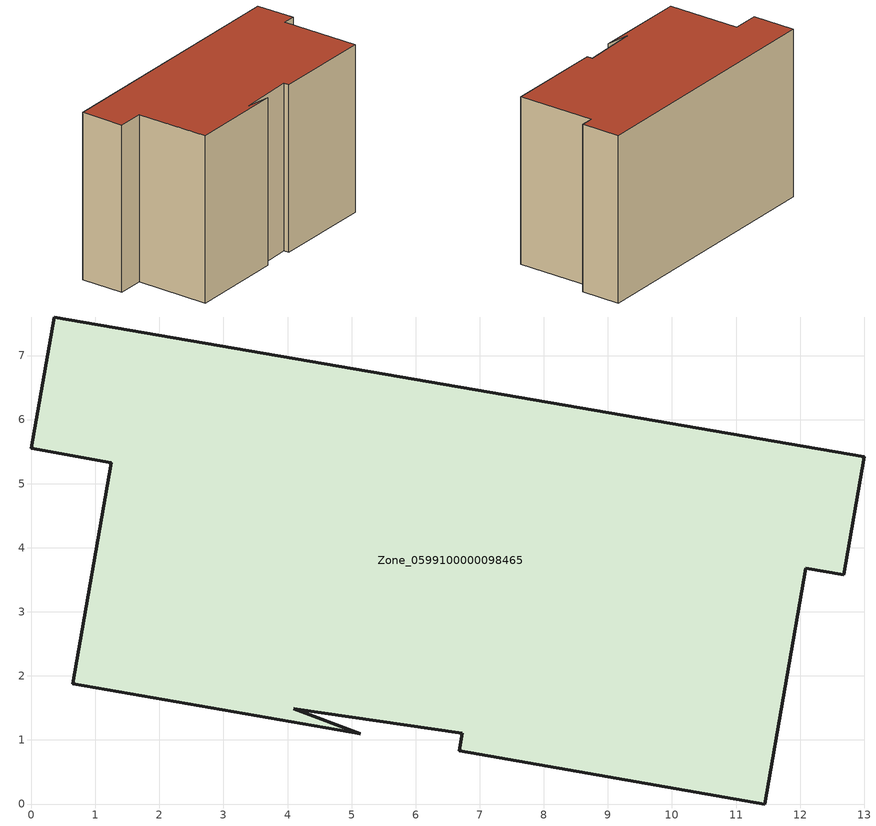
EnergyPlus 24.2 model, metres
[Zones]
Zone_0599100000098465
 floor ground (C_G): 13,5.42 12.68,3.58 12.09,3.68 11.45,0 6.68,0.83 6.73,1.11 4.1,1.49 5.13,1.1 0.65,1.88 1.25,5.33 0,5.55 0.36,7.6 z0
 wall outside (C_F): 0,5.55 1.25,5.33 0.65,1.88 5.13,1.1 4.1,1.49 6.73,1.11 6.68,0.83 11.45,0 12.09,3.68 12.68,3.58 13,5.42 0.36,7.6 0,5.55 z0:8.01
 roof outside (C_R): 6.68,0.83 11.45,0 12.09,3.68 12.68,3.58 13,5.42 0.36,7.6 0,5.55 1.25,5.33 0.65,1.88 5.13,1.1 4.1,1.49 6.73,1.11 z8.01
[BUILDING]
Pand.0599100000098465: North Axis=0; Terrain=City; Loads Convergence Tolerance Value=0.04; Temperature Convergence Tolerance Value=0.4; Solar Distribution=FullExterior; Maximum Number of Warmup Days=25; Minimum Number of Warmup Days=1
[Site:Location]
Rotterdam.The.Hague.AP_ZH_NLD Design_Conditions: Latitude=51.96; Longitude=4.45; Time Zone=1; Elevation=-4.5
[SITE:GROUNDTEMPERATURE:BUILDINGSURFACE]
18, 18, 18, 18, 18, 18, 18, 18, 18, 18, 18, 18
[MATERIAL] Thermal Absorptance=0.9; Solar Absorptance=0.7; Visible Absorptance=0.7
Name | Roughness | Thickness | Conductivity | Density | Specific Heat
G.TC.1975-1991 | MediumSmooth | 0.15 | 0.288461 | 540 | 1210
F.TC.1975-1991 | Rough | 0.3 | 0.230769 | 1920 | 840
R.TC.1975-1991 | MediumRough | 0.2 | 0.153846 | 1500 | 1000
[CONSTRUCTION]
C_G: G.TC.1975-1991
C_F: F.TC.1975-1991
C_R: R.TC.1975-1991
[ZONE]
Zone_0599100000098465: Type=1; Multiplier=1; Ceiling Height=Autocalculate; Volume=Autocalculate; Floor Area=autocalculate; Part of Total Floor Area=Yes
[ZONEINFILTRATION:DESIGNFLOWRATE]
Infil_Zone_0599100000098465: Zone or ZoneList or Space or SpaceList=Zone_0599100000098465; Schedule=AlwaysOn; Design Flow Rate Calculation Method=Flow/Area; Flow Rate per Floor Area=0.003; Constant Term Coefficient=1; Temperature Term Coefficient=0; Velocity Term Coefficient=0; Velocity Squared Term Coefficient=0
[HVACTEMPLATE:ZONE:IDEALLOADSAIRSYSTEM]
Zone_0599100000098465: Maximum Heating Supply Air Temperature=50; Minimum Cooling Supply Air Temperature=13; Maximum Heating Supply Air Humidity Ratio=0.0156; Minimum Cooling Supply Air Humidity Ratio=0.0077; Heating Limit=NoLimit; Cooling Limit=NoLimit; Dehumidification Control Type=ConstantSensibleHeatRatio; Cooling Sensible Heat Ratio=0.7; Dehumidification Setpoint=60; Humidification Control Type=None; Humidification Setpoint=30; Outdoor Air Method=None; Outdoor Air Flow Rate per Person=0.00944; Outdoor Air Flow Rate per Zone Floor Area=0; Outdoor Air Flow Rate per Zone=0; Demand Controlled Ventilation Type=None; Outdoor Air Economizer Type=NoEconomizer; Heat Recovery Type=None; Sensible Heat Recovery Effectiveness=0.7; Latent Heat Recovery Effectiveness=0.65
[ZONECONTROL:THERMOSTAT]
ThermostatControl_Zone_0599100000098465: Zone or ZoneList=Zone_0599100000098465; Control Type Schedule=DualSetpointControlType; Control 1=Thermostat_Zone_0599100000098465; Temperature Difference Between Cutout And Setpoint=0
[THERMOSTATSETPOINT:DUALSETPOINT]
Thermostat_Zone_0599100000098465: Heating Setpoint Temperature Schedule=HeatingSetpoint_Zone_0599100000098465; Cooling Setpoint Temperature Schedule=CoolingSetpoint_Zone_0599100000098465
[SCHEDULE:COMPACT]
HeatingSetpoint_Zone_0599100000098465: Through: 12/31, For: AllDays, Until: 24:00, 21
CoolingSetpoint_Zone_0599100000098465: Through: 12/31, For: AllDays, Until: 24:00, 24
DualSetpointControlType: Through: 12/31, For: AllDays, Until: 24:00, 4
AlwaysOn: Through: 12/31, For: AllDays, Until: 24:00, 1
